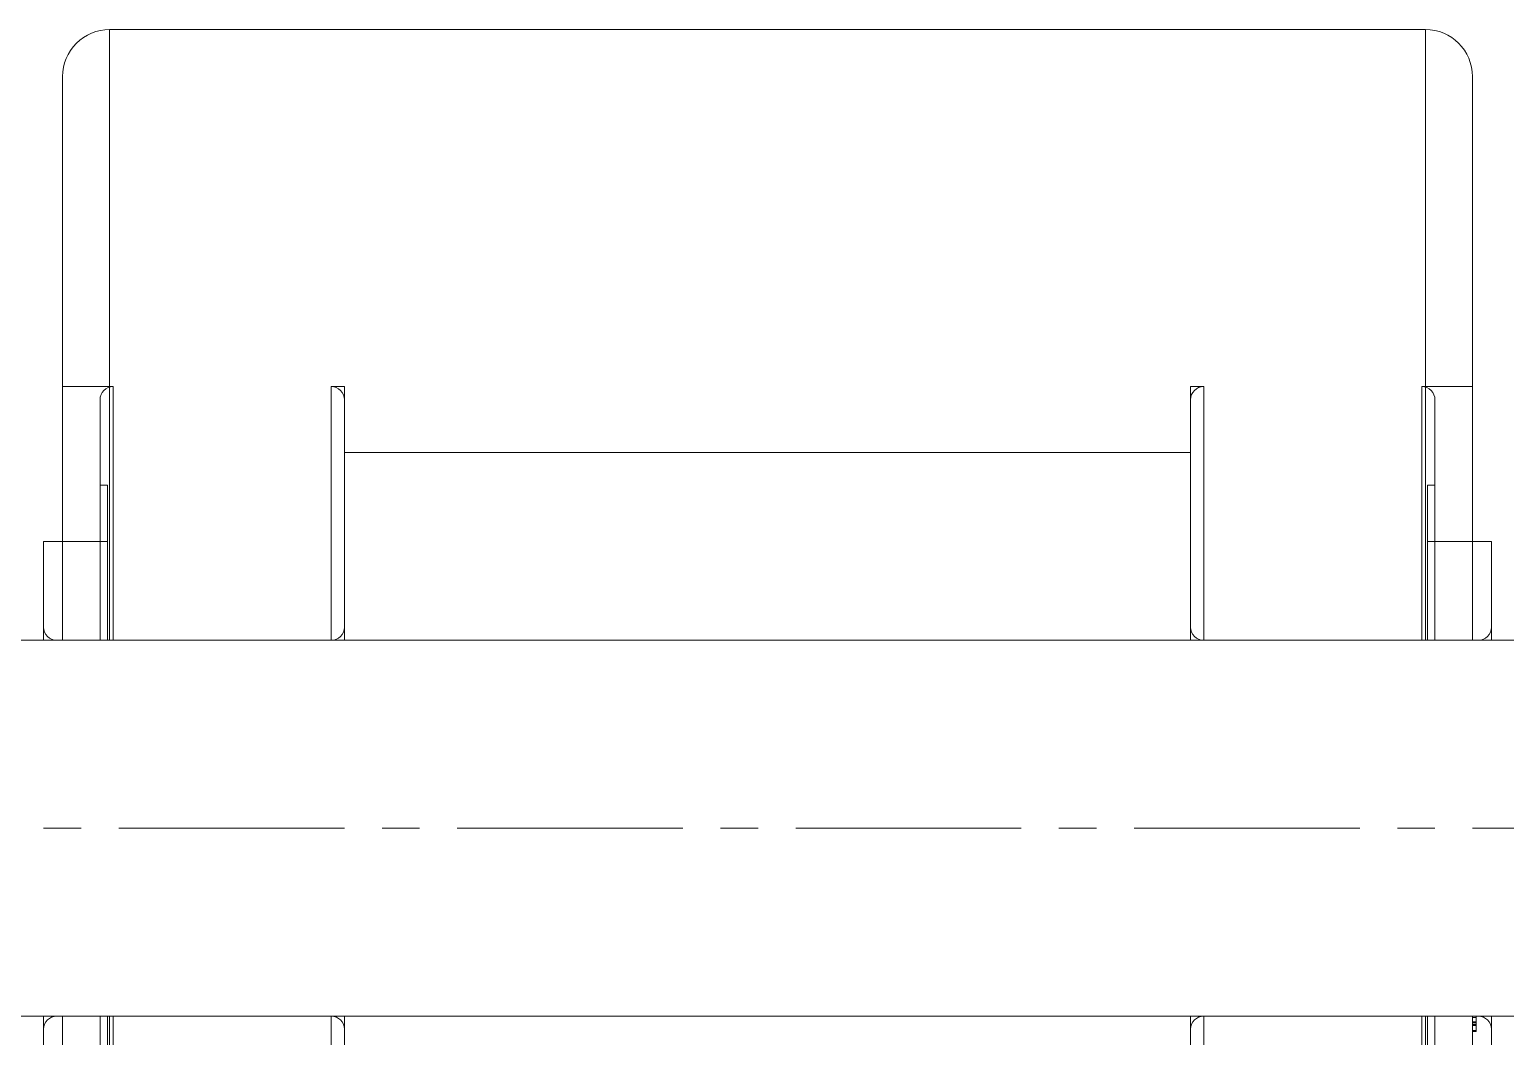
# Model space of a CAD drawing. Header units: millimetres. Extents: x -50460 to 50460, y -35640 to 35640.
# Drawn here: x -33336 to -33257.5, y 21175.9 to 21229.4 of the extents above; entities that cross this region are included whole.
import ezdxf

# ---------------------------------------------------------------- set-up
doc = ezdxf.new("R2010")
doc.units = ezdxf.units.MM
doc.set_wipeout_variables(frame=1)
doc.linetypes.add('点画线', pattern=[18, 12, -2, 2, -2])
for name, color, linetype, lineweight in [('EB0', 7, 'Continuous', 15), ('中心线层', 1, '点画线', 18), ('尺寸线层', 4, 'Continuous', 18), ('粗实线层', 7, 'Continuous', 15), ('粗实线层_1', 7, 'Continuous', 15)]:
    doc.layers.add(name, color=color, linetype=linetype, lineweight=lineweight)

# ---------------------------------------------------------------- blocks, each defined once
blk = doc.blocks.new('*X933')
at = {"layer": '中心线层'}
for p, q in [((-95.286, -178), (-121.286, -178)), ((-1.42, -178), (-27.42, -178))]:
    blk.add_line(p, q, dxfattribs=at)
blk = doc.blocks.new('*X938')
at = {"layer": '中心线层', "linetype": '点画线', "lineweight": 18}
for p, q in [((-73.6, -42.5), (-77, -42.5)), ((-76, -42.5), (-77, -42.5)), ((-77, -42.5), (-76.3, -42.5)), ((-77, -42.5), (-76.3, -42.5)), ((-73.6, -42.5), (-76, -42.5)), ((-73.3, -42.5), (-76, -42.5)), ((-73.3, -42.5), (-76, -42.5)), ((-75.99, -42.5), (-76, -42.5)), ((-75.99, -42.5), (-76, -42.5)), ((-73.49, -42.5), (-75.99, -42.5)), ((-73.49, -42.5), (-75.99, -42.5)), ((-75.99, -42.5), (-75.99, -42.5)), ((-73.3, -42.5), (-74, -42.5)), ((-73.3, -42.5), (-74, -42.5)), ((-73.6, -42.5), (-74, -42.5)), ((-73.6, -42.5), (-74, -42.5)), ((-3.51, -42.5), (-73.49, -42.5)), ((-3.51, -42.5), (-73.49, -42.5)), ((-61.7, -42.5), (-61, -42.5)), ((-61.7, -42.5), (-61, -42.5)), ((-61, -42.5), (-61.7, -42.5)), ((-61, -42.5), (-61.7, -42.5)), ((-61, -42.5), (-61.7, -42.5)), ((-61, -42.5), (-61.7, -42.5)), ((-16, -42.5), (-61, -42.5)), ((-16, -42.5), (-61, -42.5)), ((-16, -42.5), (-15.3, -42.5)), ((-16, -42.5), (-15.3, -42.5)), ((-15.3, -42.5), (-16, -42.5)), ((-15.3, -42.5), (-16, -42.5)), ((-15.3, -42.5), (-16, -42.5)), ((-15.3, -42.5), (-16, -42.5)), ((-0.7, -42.5), (-15.3, -42.5)), ((-0.7, -42.5), (-15.3, -42.5)), ((-1, -42.5), (-3.7, -42.5)), ((-1, -42.5), (-3.7, -42.5)), ((-1.01, -42.5), (-3.51, -42.5)), ((-1.01, -42.5), (-3.51, -42.5)), ((0, -42.5), (-3.4, -42.5)), ((-1, -42.5), (-3.4, -42.5)), ((0, -42.5), (-1, -42.5)), ((-0.7, -42.5), (0, -42.5)), ((-0.7, -42.5), (0, -42.5))]:
    blk.add_line(p, q, dxfattribs=at)
at = {"layer": '粗实线层'}
for p, q in [((-73.49, -42.5), (-73.49, 0)), ((-73.49, 0), (-73.49, -42.5)), ((-3.51, 0), (-73.49, 0)), ((-3.51, -42.5), (-3.51, 0)), ((-3.51, 0), (-3.51, -42.5)), ((-75.99, -2.5), (-75.99, -42.5)), ((-1.01, -42.5), (-1.01, -2.5)), ((-76, -42.5), (-76, -10.85)), ((-75.99, -10.85), (-76, -10.85)), ((-1, -10.85), (-1.01, -10.85)), ((-1, -42.5), (-1, -10.85)), ((-73.3, -19), (-76, -19)), ((-73.3, -19), (-73.3, -42.5)), ((-61.7, -42.5), (-61.7, -19)), ((-61, -19), (-61.7, -19)), ((-61, -42.5), (-61, -19)), ((-16, -42.5), (-16, -19)), ((-15.3, -19), (-16, -19)), ((-15.3, -19), (-15.3, -42.5)), ((-3.7, -42.5), (-3.7, -19)), ((-1, -19), (-3.7, -19)), ((-74, -19.7), (-74, -42.5)), ((-3, -42.5), (-3, -19.7)), ((-61, -22.5), (-61, -42.5)), ((-16, -22.5), (-61, -22.5)), ((-16, -42.5), (-16, -22.5)), ((-73.6, -24.25), (-74, -24.25)), ((-73.6, -42.5), (-73.6, -24.25)), ((-3.4, -42.5), (-3.4, -24.25)), ((-3, -24.25), (-3.4, -24.25)), ((-77, -42.5), (-77, -27.25)), ((-76, -27.25), (-77, -27.25)), ((-73.6, -27.25), (-76, -27.25)), ((-1, -27.25), (-3.4, -27.25)), ((0, -27.25), (-1, -27.25)), ((0, -42.5), (0, -27.25)), ((-76.3, -32.5), (-76.3, -42.5)), ((-61.7, -32.5), (-76.3, -32.5)), ((-61.7, -32.5), (-61.7, -42.5)), ((-15.3, -32.5), (-15.3, -42.5)), ((-0.7, -32.5), (-15.3, -32.5)), ((-0.7, -32.5), (-0.7, -42.5)), ((-77, -57.75), (-77, -42.5)), ((-76.3, -42.5), (-76.3, -52.5)), ((-61.7, -42.5), (-76.3, -42.5)), ((-61.7, -42.5), (-76.3, -42.5)), ((-76, -74.15), (-76, -42.5)), ((-75.99, -82.5), (-75.99, -42.5)), ((-74, -65.3), (-74, -42.5)), ((-73.6, -42.5), (-73.6, -60.75)), ((-73.49, -42.5), (-73.49, -85)), ((-73.49, -85), (-73.49, -42.5)), ((-73.3, -42.5), (-73.3, -66)), ((-61.7, -42.5), (-61.7, -52.5)), ((-61.7, -66), (-61.7, -42.5)), ((-61, -66), (-61, -42.5)), ((-61, -42.5), (-61, -62.5)), ((-16, -62.5), (-16, -42.5)), ((-16, -66), (-16, -42.5)), ((-15.3, -42.5), (-15.3, -52.5)), ((-15.3, -42.5), (-15.3, -66)), ((-3, -42.5), (-3.7, -42.5)), ((-3, -42.5), (-3.7, -42.5)), ((-3.7, -66), (-3.7, -42.5)), ((-3.51, -42.5), (-3.51, -85)), ((-3.51, -85), (-3.51, -42.5)), ((-3, -42.5), (-3.4, -42.5)), ((-3, -42.5), (-3.4, -42.5)), ((-3.4, -60.75), (-3.4, -42.5)), ((-3, -42.5), (-3, -65.3)), ((-1.01, -42.5), (-1.01, -82.5)), ((-1, -42.5), (-1.01, -42.5)), ((-1, -42.5), (-1.01, -42.5)), ((-0.81, -42.764), (-1.01, -42.764)), ((-0.81, -42.767), (-1.01, -42.767)), ((-0.81, -42.797), (-1.01, -42.797)), ((-0.81, -43.03), (-1.01, -43.03)), ((-0.81, -43.106), (-1.01, -43.106)), ((-0.81, -43.134), (-1.01, -43.134)), ((-0.81, -43.136), (-1.01, -43.136)), ((-0.81, -43.146), (-1.01, -43.146)), ((-0.81, -43.167), (-1.01, -43.167)), ((-1, -42.764), (-1, -42.5)), ((-1, -44.018), (-1, -42.764)), ((-0.81, -42.797), (-0.81, -42.764)), ((-0.81, -43.167), (-0.81, -42.797)), ((-0.81, -43.167), (-0.81, -43.164)), ((-0.81, -43.171), (-0.81, -43.167)), ((-0.81, -43.176), (-0.81, -43.171)), ((-0.7, -42.5), (-0.7, -52.5)), ((0, -57.75), (0, -42.5)), ((-0.81, -43.236), (-1.01, -43.236)), ((-0.81, -43.238), (-1.01, -43.238)), ((-0.81, -43.522), (-1.01, -43.522)), ((-0.81, -43.617), (-1.01, -43.617)), ((-0.81, -43.626), (-1.01, -43.626)), ((-0.81, -43.646), (-1.01, -43.646)), ((-0.81, -43.18), (-0.81, -43.176)), ((-0.81, -43.185), (-0.81, -43.18)), ((-0.81, -43.19), (-0.81, -43.185)), ((-0.81, -43.195), (-0.81, -43.19)), ((-0.81, -43.201), (-0.81, -43.195)), ((-0.81, -43.206), (-0.81, -43.201)), ((-0.81, -43.212), (-0.81, -43.206)), ((-0.81, -43.218), (-0.81, -43.212)), ((-0.81, -43.224), (-0.81, -43.218)), ((-0.81, -43.23), (-0.81, -43.224)), ((-0.81, -43.236), (-0.81, -43.23)), ((-0.81, -43.522), (-0.81, -43.236)), ((-0.81, -43.238), (-0.81, -43.238)), ((-0.81, -43.529), (-0.81, -43.522)), ((-0.81, -43.535), (-0.81, -43.529)), ((-0.81, -43.542), (-0.81, -43.535)), ((-0.81, -43.549), (-0.81, -43.542)), ((-0.81, -43.555), (-0.81, -43.549)), ((-0.81, -43.561), (-0.81, -43.555)), ((-0.81, -43.568), (-0.81, -43.561)), ((-0.81, -43.574), (-0.81, -43.568)), ((-0.81, -43.58), (-0.81, -43.574)), ((-0.81, -43.585), (-0.81, -43.58)), ((-0.81, -43.59), (-0.81, -43.585)), ((-0.81, -43.595), (-0.81, -43.59)), ((-0.81, -43.6), (-0.81, -43.595)), ((-0.81, -43.604), (-0.81, -43.6)), ((-0.81, -43.608), (-0.81, -43.604)), ((-0.81, -43.611), (-0.81, -43.608)), ((-0.81, -43.614), (-0.81, -43.611)), ((-0.81, -43.616), (-0.81, -43.614)), ((-0.81, -43.618), (-0.81, -43.616)), ((-0.81, -43.62), (-0.81, -43.618)), ((-0.81, -43.622), (-0.81, -43.62)), ((-0.81, -43.623), (-0.81, -43.622)), ((-0.81, -43.624), (-0.81, -43.623)), ((-0.81, -43.625), (-0.81, -43.624)), ((-0.81, -43.626), (-0.81, -43.625)), ((-0.81, -43.625), (-0.81, -43.625)), ((-0.81, -43.626), (-0.81, -43.626)), ((-0.81, -43.646), (-0.81, -43.626)), ((-0.81, -44.018), (-0.81, -43.646)), ((-0.81, -43.976), (-1.01, -43.976)), ((-0.81, -43.983), (-1.01, -43.983)), ((-0.81, -43.995), (-1.01, -43.995)), ((-0.81, -44.018), (-1.01, -44.018)), ((-0.81, -44.254), (-1.01, -44.254)), ((-0.81, -44.325), (-1.01, -44.325)), ((-0.81, -44.335), (-1.01, -44.335)), ((-0.81, -44.627), (-1.01, -44.627)), ((-0.81, -44.693), (-1.01, -44.693)), ((-0.81, -44.697), (-1.01, -44.697)), ((-1, -44.254), (-1, -44.018)), ((-1, -45.541), (-1, -44.254)), ((-0.81, -43.983), (-0.81, -43.983)), ((-0.81, -44.325), (-0.81, -44.254)), ((-0.81, -44.335), (-0.81, -44.325)), ((-0.81, -44.339), (-0.81, -44.335)), ((-0.81, -44.344), (-0.81, -44.339)), ((-0.81, -44.35), (-0.81, -44.344)), ((-0.81, -44.356), (-0.81, -44.35)), ((-0.81, -44.363), (-0.81, -44.356)), ((-0.81, -44.371), (-0.81, -44.363)), ((-0.81, -44.38), (-0.81, -44.371)), ((-0.81, -44.39), (-0.81, -44.38)), ((-0.81, -44.401), (-0.81, -44.39)), ((-0.81, -44.412), (-0.81, -44.401)), ((-0.81, -44.425), (-0.81, -44.412)), ((-0.81, -44.438), (-0.81, -44.425)), ((-0.81, -44.452), (-0.81, -44.438)), ((-0.81, -44.467), (-0.81, -44.452)), ((-0.81, -44.483), (-0.81, -44.467)), ((-0.81, -44.499), (-0.81, -44.483)), ((-0.81, -44.516), (-0.81, -44.499)), ((-0.81, -44.533), (-0.81, -44.516)), ((-0.81, -44.551), (-0.81, -44.533)), ((-0.81, -44.569), (-0.81, -44.551)), ((-0.81, -44.587), (-0.81, -44.569)), ((-0.81, -44.605), (-0.81, -44.587)), ((-0.81, -44.623), (-0.81, -44.605)), ((-0.81, -44.642), (-0.81, -44.623)), ((-0.81, -44.66), (-0.81, -44.642)), ((-0.81, -44.678), (-0.81, -44.66)), ((-0.81, -44.697), (-0.81, -44.678)), ((-0.81, -45.206), (-0.81, -44.697)), ((-0.81, -44.818), (-1.01, -44.818)), ((-0.81, -45.048), (-1.01, -45.048)), ((-0.81, -45.1), (-1.01, -45.1)), ((-0.81, -45.163), (-1.01, -45.163)), ((-0.81, -45.206), (-1.01, -45.206)), ((-0.81, -45.471), (-1.01, -45.471)), ((-0.81, -45.1), (-0.81, -45.1)), ((-0.81, -45.225), (-0.81, -45.206)), ((-0.81, -45.244), (-0.81, -45.225)), ((-0.81, -45.262), (-0.81, -45.244)), ((-0.81, -45.281), (-0.81, -45.262)), ((-0.81, -45.299), (-0.81, -45.281)), ((-0.81, -45.317), (-0.81, -45.299)), ((-0.81, -45.335), (-0.81, -45.317)), ((-0.81, -45.352), (-0.81, -45.335)), ((-0.81, -45.37), (-0.81, -45.352)), ((-0.81, -45.386), (-0.81, -45.37)), ((-0.81, -45.403), (-0.81, -45.386)), ((-0.81, -45.418), (-0.81, -45.403)), ((-0.81, -45.433), (-0.81, -45.418)), ((-0.81, -45.447), (-0.81, -45.433)), ((-0.81, -45.46), (-0.81, -45.447)), ((-0.81, -45.472), (-0.81, -45.46)), ((-0.81, -45.483), (-0.81, -45.472)), ((-0.81, -45.493), (-0.81, -45.483)), ((-0.81, -45.502), (-0.81, -45.493)), ((-0.81, -45.51), (-0.81, -45.502)), ((-0.81, -45.517), (-0.81, -45.51)), ((-0.81, -45.523), (-0.81, -45.517)), ((-0.81, -45.528), (-0.81, -45.523)), ((-0.81, -45.532), (-0.81, -45.528)), ((-0.81, -45.54), (-1.01, -45.54)), ((-0.81, -45.541), (-1.01, -45.541)), ((-0.81, -45.788), (-1.01, -45.788)), ((-0.81, -45.867), (-1.01, -45.867)), ((-0.81, -45.88), (-1.01, -45.88)), ((-0.81, -46.075), (-1.01, -46.075)), ((-1.01, -46.163), (-1.01, -46.163)), ((-1.01, -46.163), (-1.01, -46.163)), ((-1.01, -46.163), (-1.01, -46.163)), ((-1.01, -46.163), (-1.01, -46.164)), ((-0.993, -46.163), (-1.01, -46.163)), ((-0.81, -46.164), (-1.01, -46.164)), ((-1.01, -46.164), (-1.01, -46.164)), ((-1.01, -46.164), (-1.01, -46.164)), ((-1.01, -46.164), (-1.01, -46.184)), ((-0.81, -46.184), (-1.01, -46.184)), ((-1.01, -46.184), (-1.01, -46.188)), ((-1.01, -46.188), (-1.01, -46.199)), ((-1.01, -46.199), (-1.01, -46.218)), ((-0.81, -46.209), (-1.01, -46.209)), ((-1.01, -46.218), (-1.01, -46.241)), ((-0.81, -46.219), (-1.01, -46.219)), ((-0.81, -46.23), (-1.01, -46.23)), ((-1.01, -46.241), (-1.01, -46.265)), ((-0.81, -46.25), (-1.01, -46.25)), ((-1.01, -46.265), (-1.01, -46.289)), ((-0.81, -46.275), (-1.01, -46.275)), ((-0.81, -46.289), (-1.01, -46.289)), ((-1.01, -46.289), (-1.01, -46.664)), ((-0.81, -46.314), (-1.01, -46.314)), ((-1, -45.788), (-1, -45.541)), ((-1, -47.112), (-1, -45.788)), ((-0.977, -46.163), (-0.993, -46.163)), ((-0.96, -46.163), (-0.977, -46.163)), ((-0.943, -46.163), (-0.96, -46.163)), ((-0.927, -46.163), (-0.943, -46.163)), ((-0.91, -46.163), (-0.927, -46.163)), ((-0.893, -46.163), (-0.91, -46.163)), ((-0.877, -46.163), (-0.893, -46.163)), ((-0.86, -46.163), (-0.877, -46.163)), ((-0.843, -46.163), (-0.86, -46.163)), ((-0.827, -46.163), (-0.843, -46.163)), ((-0.81, -46.163), (-0.827, -46.163)), ((-0.81, -45.535), (-0.81, -45.532)), ((-0.81, -45.538), (-0.81, -45.535)), ((-0.81, -45.54), (-0.81, -45.538)), ((-0.81, -45.541), (-0.81, -45.54)), ((-0.81, -45.867), (-0.81, -45.788)), ((-0.81, -45.88), (-0.81, -45.867)), ((-0.81, -45.887), (-0.81, -45.88)), ((-0.81, -45.895), (-0.81, -45.887)), ((-0.81, -45.904), (-0.81, -45.895)), ((-0.81, -45.915), (-0.81, -45.904)), ((-0.81, -45.927), (-0.81, -45.915)), ((-0.81, -45.941), (-0.81, -45.927)), ((-0.81, -45.956), (-0.81, -45.941)), ((-0.81, -45.972), (-0.81, -45.956)), ((-0.81, -45.99), (-0.81, -45.972)), ((-0.81, -46.009), (-0.81, -45.99)), ((-0.81, -46.029), (-0.81, -46.009)), ((-0.81, -46.05), (-0.81, -46.029)), ((-0.81, -46.072), (-0.81, -46.05)), ((-0.81, -46.094), (-0.81, -46.072)), ((-0.81, -46.117), (-0.81, -46.094)), ((-0.81, -46.14), (-0.81, -46.117)), ((-0.81, -46.163), (-0.81, -46.14)), ((-0.81, -46.186), (-0.81, -46.163)), ((-0.81, -46.209), (-0.81, -46.186)), ((-0.81, -46.275), (-0.81, -46.209)), ((-0.81, -46.25), (-0.81, -46.25)), ((-0.81, -47.112), (-0.81, -46.275)), ((-0.81, -46.593), (-1.01, -46.593)), ((-0.81, -46.609), (-1.01, -46.609)), ((-0.81, -46.664), (-1.01, -46.664)), ((-1.01, -46.664), (-1.01, -46.679)), ((-1.01, -46.679), (-1.01, -46.693)), ((-0.81, -46.693), (-1.01, -46.693)), ((-1.01, -46.693), (-1.01, -46.703)), ((-1.01, -46.703), (-1.01, -46.709)), ((-1.01, -46.709), (-1.01, -46.712)), ((-0.81, -46.712), (-1.01, -46.712)), ((-0.81, -46.712), (-1.01, -46.712)), ((-1.01, -46.712), (-1.01, -46.712)), ((-0.81, -47.001), (-1.01, -47.001)), ((-0.81, -47.032), (-1.01, -47.032)), ((-0.993, -47.034), (-1.01, -47.034)), ((-0.81, -47.076), (-1.01, -47.076)), ((-0.977, -47.034), (-0.993, -47.034)), ((-0.96, -47.034), (-0.977, -47.034)), ((-0.943, -47.034), (-0.96, -47.034)), ((-0.927, -47.034), (-0.943, -47.034)), ((-0.91, -47.034), (-0.927, -47.034)), ((-0.893, -47.034), (-0.91, -47.034)), ((-0.877, -47.034), (-0.893, -47.034)), ((-0.86, -47.034), (-0.877, -47.034)), ((-0.843, -47.034), (-0.86, -47.034)), ((-0.827, -47.034), (-0.843, -47.034)), ((-0.81, -47.034), (-0.827, -47.034)), ((-0.81, -46.609), (-0.81, -46.609)), ((-0.81, -46.693), (-0.81, -46.693)), ((-0.81, -46.712), (-0.81, -46.712)), ((-0.81, -47.112), (-1.01, -47.112)), ((-0.81, -47.205), (-1.01, -47.205)), ((-0.81, -47.372), (-1.01, -47.372)), ((-0.81, -47.451), (-1.01, -47.451)), ((-0.81, -47.573), (-1.01, -47.573)), ((-0.81, -47.722), (-1.01, -47.722)), ((-0.81, -47.766), (-1.01, -47.766)), ((-0.81, -47.838), (-1.01, -47.838)), ((-1, -47.205), (-1, -47.112)), ((-1, -49.196), (-1, -47.205)), ((-0.81, -47.372), (-0.81, -47.205)), ((-0.81, -47.376), (-0.81, -47.372)), ((-0.81, -47.379), (-0.81, -47.376)), ((-0.81, -47.384), (-0.81, -47.379)), ((-0.81, -47.389), (-0.81, -47.384)), ((-0.81, -47.395), (-0.81, -47.389)), ((-0.81, -47.402), (-0.81, -47.395)), ((-0.81, -47.41), (-0.81, -47.402)), ((-0.81, -47.419), (-0.81, -47.41)), ((-0.81, -47.428), (-0.81, -47.419)), ((-0.81, -47.44), (-0.81, -47.428)), ((-0.81, -47.451), (-0.81, -47.44)), ((-0.81, -47.464), (-0.81, -47.451)), ((-0.81, -47.477), (-0.81, -47.464)), ((-0.81, -47.491), (-0.81, -47.477)), ((-0.81, -47.505), (-0.81, -47.491)), ((-0.81, -47.52), (-0.81, -47.505)), ((-0.81, -47.536), (-0.81, -47.52)), ((-0.81, -47.552), (-0.81, -47.536)), ((-0.81, -47.568), (-0.81, -47.552)), ((-0.81, -47.585), (-0.81, -47.568)), ((-0.81, -47.603), (-0.81, -47.585)), ((-0.81, -47.62), (-0.81, -47.603)), ((-0.81, -47.638), (-0.81, -47.62)), ((-0.81, -47.656), (-0.81, -47.638)), ((-0.81, -47.675), (-0.81, -47.656)), ((-0.81, -47.693), (-0.81, -47.675)), ((-0.81, -47.711), (-0.81, -47.693)), ((-0.81, -47.729), (-0.81, -47.711)), ((-0.81, -47.748), (-0.81, -47.729)), ((-0.81, -47.766), (-0.81, -47.748)), ((-0.81, -48.048), (-0.81, -47.766)), ((-0.81, -47.928), (-1.01, -47.928)), ((-0.81, -47.997), (-1.01, -47.997)), ((-0.81, -48.048), (-1.01, -48.048)), ((-0.81, -48.08), (-1.01, -48.08)), ((-0.993, -48.082), (-1.01, -48.082)), ((-0.81, -48.296), (-1.01, -48.296)), ((-0.81, -48.316), (-1.01, -48.316)), ((-0.81, -48.449), (-1.01, -48.449)), ((-0.81, -48.545), (-1.01, -48.545)), ((-0.81, -48.624), (-1.01, -48.624)), ((-0.81, -48.654), (-1.01, -48.654)), ((-0.977, -48.082), (-0.993, -48.082)), ((-0.96, -48.082), (-0.977, -48.082)), ((-0.943, -48.082), (-0.96, -48.082)), ((-0.927, -48.082), (-0.943, -48.082)), ((-0.91, -48.082), (-0.927, -48.082)), ((-0.893, -48.082), (-0.91, -48.082)), ((-0.877, -48.082), (-0.893, -48.082)), ((-0.86, -48.082), (-0.877, -48.082)), ((-0.843, -48.082), (-0.86, -48.082)), ((-0.827, -48.082), (-0.843, -48.082)), ((-0.81, -48.082), (-0.827, -48.082)), ((-0.81, -47.928), (-0.81, -47.928)), ((-0.81, -48.07), (-0.81, -48.048)), ((-0.81, -48.092), (-0.81, -48.07)), ((-0.81, -48.08), (-0.81, -48.08)), ((-0.81, -48.114), (-0.81, -48.092)), ((-0.81, -48.135), (-0.81, -48.114)), ((-0.81, -48.156), (-0.81, -48.135)), ((-0.81, -48.177), (-0.81, -48.156)), ((-0.81, -48.197), (-0.81, -48.177)), ((-0.81, -48.217), (-0.81, -48.197)), ((-0.81, -48.236), (-0.81, -48.217)), ((-0.81, -48.253), (-0.81, -48.236)), ((-0.81, -48.269), (-0.81, -48.253)), ((-0.81, -48.284), (-0.81, -48.269)), ((-0.81, -48.297), (-0.81, -48.284)), ((-0.81, -48.307), (-0.81, -48.297)), ((-0.81, -48.316), (-0.81, -48.307)), ((-0.81, -48.331), (-0.81, -48.316)), ((-0.81, -48.347), (-0.81, -48.331)), ((-0.81, -48.365), (-0.81, -48.347)), ((-0.81, -48.384), (-0.81, -48.365)), ((-0.81, -48.404), (-0.81, -48.384)), ((-0.81, -48.425), (-0.81, -48.404)), ((-0.81, -48.446), (-0.81, -48.425)), ((-0.81, -48.468), (-0.81, -48.446)), ((-0.81, -48.49), (-0.81, -48.468)), ((-0.81, -48.512), (-0.81, -48.49)), ((-0.81, -48.535), (-0.81, -48.512)), ((-0.81, -48.557), (-0.81, -48.535)), ((-0.81, -48.579), (-0.81, -48.557)), ((-0.81, -48.602), (-0.81, -48.579)), ((-0.81, -48.624), (-0.81, -48.602)), ((-0.81, -48.906), (-0.81, -48.624)), ((-0.81, -48.654), (-0.81, -48.654)), ((-0.81, -48.729), (-1.01, -48.729)), ((-0.81, -48.807), (-1.01, -48.807)), ((-0.993, -48.807), (-1.01, -48.807)), ((-0.81, -48.906), (-1.01, -48.906)), ((-0.81, -49.019), (-1.01, -49.019)), ((-0.81, -49.173), (-1.01, -49.173)), ((-0.81, -49.19), (-1.01, -49.19)), ((-0.993, -49.196), (-1.01, -49.196)), ((-0.81, -49.449), (-1.01, -49.449)), ((-1, -49.449), (-1, -49.196)), ((-1, -51.549), (-1, -49.449)), ((-0.977, -48.807), (-0.993, -48.807)), ((-0.977, -49.196), (-0.993, -49.196)), ((-0.96, -48.807), (-0.977, -48.807)), ((-0.96, -49.196), (-0.977, -49.196)), ((-0.943, -48.807), (-0.96, -48.807)), ((-0.943, -49.196), (-0.96, -49.196)), ((-0.927, -48.807), (-0.943, -48.807)), ((-0.927, -49.196), (-0.943, -49.196)), ((-0.91, -48.807), (-0.927, -48.807)), ((-0.91, -49.196), (-0.927, -49.196)), ((-0.893, -48.807), (-0.91, -48.807)), ((-0.893, -49.196), (-0.91, -49.196)), ((-0.877, -48.807), (-0.893, -48.807)), ((-0.877, -49.196), (-0.893, -49.196)), ((-0.86, -48.807), (-0.877, -48.807)), ((-0.86, -49.196), (-0.877, -49.196)), ((-0.843, -48.807), (-0.86, -48.807)), ((-0.843, -49.196), (-0.86, -49.196)), ((-0.827, -48.807), (-0.843, -48.807)), ((-0.827, -49.196), (-0.843, -49.196)), ((-0.81, -48.807), (-0.827, -48.807)), ((-0.81, -49.196), (-0.827, -49.196)), ((-0.81, -48.807), (-0.81, -48.807)), ((-0.81, -48.924), (-0.81, -48.906)), ((-0.81, -48.942), (-0.81, -48.924)), ((-0.81, -48.959), (-0.81, -48.942)), ((-0.81, -48.977), (-0.81, -48.959)), ((-0.81, -48.994), (-0.81, -48.977)), ((-0.81, -49.011), (-0.81, -48.994)), ((-0.81, -49.027), (-0.81, -49.011)), ((-0.81, -49.043), (-0.81, -49.027)), ((-0.81, -49.059), (-0.81, -49.043)), ((-0.81, -49.073), (-0.81, -49.059)), ((-0.81, -49.087), (-0.81, -49.073)), ((-0.81, -49.101), (-0.81, -49.087)), ((-0.81, -49.113), (-0.81, -49.101)), ((-0.81, -49.125), (-0.81, -49.113)), ((-0.81, -49.136), (-0.81, -49.125)), ((-0.81, -49.147), (-0.81, -49.136)), ((-0.81, -49.156), (-0.81, -49.147)), ((-0.81, -49.165), (-0.81, -49.156)), ((-0.81, -49.173), (-0.81, -49.165)), ((-0.81, -49.181), (-0.81, -49.173)), ((-0.81, -49.187), (-0.81, -49.181)), ((-0.81, -49.192), (-0.81, -49.187)), ((-0.81, -49.194), (-0.81, -49.192)), ((-0.81, -49.196), (-0.81, -49.194)), ((-0.81, -49.196), (-0.81, -49.196)), ((-0.81, -49.532), (-0.81, -49.449)), ((-0.81, -49.457), (-1.01, -49.457)), ((-0.81, -49.532), (-1.01, -49.532)), ((-0.81, -49.607), (-1.01, -49.607)), ((-0.81, -49.683), (-1.01, -49.683)), ((-0.993, -49.685), (-1.01, -49.685)), ((-0.81, -49.779), (-1.01, -49.779)), ((-0.81, -49.819), (-1.01, -49.819)), ((-0.81, -50.054), (-1.01, -50.054)), ((-0.81, -50.062), (-1.01, -50.062)), ((-0.993, -50.078), (-1.01, -50.078)), ((-0.81, -50.155), (-1.01, -50.155)), ((-0.977, -49.685), (-0.993, -49.685)), ((-0.977, -50.078), (-0.993, -50.078)), ((-0.96, -49.685), (-0.977, -49.685)), ((-0.96, -50.078), (-0.977, -50.078)), ((-0.943, -49.685), (-0.96, -49.685)), ((-0.943, -50.078), (-0.96, -50.078)), ((-0.927, -49.685), (-0.943, -49.685)), ((-0.927, -50.078), (-0.943, -50.078)), ((-0.91, -49.685), (-0.927, -49.685)), ((-0.91, -50.078), (-0.927, -50.078)), ((-0.893, -49.685), (-0.91, -49.685)), ((-0.893, -50.078), (-0.91, -50.078)), ((-0.877, -49.685), (-0.893, -49.685)), ((-0.877, -50.078), (-0.893, -50.078)), ((-0.86, -49.685), (-0.877, -49.685)), ((-0.86, -50.078), (-0.877, -50.078)), ((-0.843, -49.685), (-0.86, -49.685)), ((-0.843, -50.078), (-0.86, -50.078)), ((-0.827, -49.685), (-0.843, -49.685)), ((-0.827, -50.078), (-0.843, -50.078)), ((-0.81, -49.685), (-0.827, -49.685)), ((-0.81, -50.078), (-0.827, -50.078)), ((-0.81, -49.457), (-0.81, -49.457)), ((-0.81, -49.779), (-0.81, -49.532)), ((-0.81, -49.683), (-0.81, -49.683)), ((-0.81, -49.801), (-0.81, -49.779)), ((-0.81, -49.823), (-0.81, -49.801)), ((-0.81, -49.845), (-0.81, -49.823)), ((-0.81, -49.867), (-0.81, -49.845)), ((-0.81, -49.888), (-0.81, -49.867)), ((-0.81, -49.909), (-0.81, -49.888)), ((-0.81, -49.929), (-0.81, -49.909)), ((-0.81, -49.949), (-0.81, -49.929)), ((-0.81, -49.967), (-0.81, -49.949)), ((-0.81, -49.985), (-0.81, -49.967)), ((-0.81, -50.001), (-0.81, -49.985)), ((-0.81, -50.016), (-0.81, -50.001)), ((-0.81, -50.03), (-0.81, -50.016)), ((-0.81, -50.042), (-0.81, -50.03)), ((-0.81, -50.052), (-0.81, -50.042)), ((-0.81, -50.06), (-0.81, -50.052)), ((-0.81, -50.054), (-0.81, -50.054)), ((-0.81, -50.155), (-0.81, -50.054)), ((-0.81, -50.067), (-0.81, -50.06)), ((-0.81, -50.072), (-0.81, -50.067)), ((-0.81, -50.075), (-0.81, -50.072)), ((-0.81, -50.077), (-0.81, -50.075)), ((-0.81, -50.078), (-0.81, -50.077)), ((-0.81, -50.244), (-0.81, -50.155)), ((-0.81, -50.244), (-1.01, -50.244)), ((-0.81, -50.331), (-1.01, -50.331)), ((-0.81, -50.639), (-1.01, -50.639)), ((-1.01, -50.639), (-1.01, -50.648)), ((-0.81, -50.648), (-1.01, -50.648)), ((-1.01, -50.648), (-1.01, -50.657)), ((-1.01, -50.657), (-1.01, -50.671)), ((-1.01, -50.671), (-1.01, -50.691)), ((-1.01, -50.691), (-1.01, -50.717)), ((-1.01, -50.717), (-1.01, -50.744)), ((-1.01, -50.744), (-1.01, -50.772)), ((-0.81, -50.751), (-1.01, -50.751)), ((-0.81, -50.772), (-1.01, -50.772)), ((-1.01, -50.772), (-1.01, -51.085)), ((-0.81, -50.927), (-1.01, -50.927)), ((-0.81, -50.938), (-1.01, -50.938)), ((-0.81, -51.001), (-1.01, -51.001)), ((-0.81, -51.014), (-1.01, -51.014)), ((-0.81, -50.331), (-0.81, -50.244)), ((-0.81, -50.336), (-0.81, -50.331)), ((-0.81, -50.341), (-0.81, -50.336)), ((-0.81, -50.347), (-0.81, -50.341)), ((-0.81, -50.354), (-0.81, -50.347)), ((-0.81, -50.362), (-0.81, -50.354)), ((-0.81, -50.371), (-0.81, -50.362)), ((-0.81, -50.381), (-0.81, -50.371)), ((-0.81, -50.391), (-0.81, -50.381)), ((-0.81, -50.402), (-0.81, -50.391)), ((-0.81, -50.414), (-0.81, -50.402)), ((-0.81, -50.426), (-0.81, -50.414)), ((-0.81, -50.44), (-0.81, -50.426)), ((-0.81, -50.453), (-0.81, -50.44)), ((-0.81, -50.467), (-0.81, -50.453)), ((-0.81, -50.482), (-0.81, -50.467)), ((-0.81, -50.497), (-0.81, -50.482)), ((-0.81, -50.512), (-0.81, -50.497)), ((-0.81, -50.528), (-0.81, -50.512)), ((-0.81, -50.544), (-0.81, -50.528)), ((-0.81, -50.561), (-0.81, -50.544)), ((-0.81, -50.578), (-0.81, -50.561)), ((-0.81, -50.595), (-0.81, -50.578)), ((-0.81, -50.612), (-0.81, -50.595)), ((-0.81, -50.629), (-0.81, -50.612)), ((-0.81, -50.647), (-0.81, -50.629)), ((-0.81, -50.664), (-0.81, -50.647)), ((-0.81, -50.682), (-0.81, -50.664)), ((-0.81, -50.699), (-0.81, -50.682)), ((-0.81, -50.717), (-0.81, -50.699)), ((-0.81, -50.734), (-0.81, -50.717)), ((-0.81, -50.751), (-0.81, -50.734)), ((-0.81, -51.289), (-0.81, -50.751)), ((-0.81, -50.938), (-0.81, -50.938)), ((-0.81, -51.001), (-0.81, -51.001)), ((-0.81, -51.085), (-1.01, -51.085)), ((-1.01, -51.085), (-1.01, -51.091)), ((-1.01, -51.091), (-1.01, -51.098)), ((-1.01, -51.098), (-1.01, -51.104)), ((-1.01, -51.104), (-1.01, -51.111)), ((-0.81, -51.107), (-1.01, -51.107)), ((-1.01, -51.111), (-1.01, -51.117)), ((-1.01, -51.117), (-1.01, -51.122)), ((-1.01, -51.122), (-1.01, -51.128)), ((-1.01, -51.128), (-1.01, -51.133)), ((-1.01, -51.133), (-1.01, -51.138)), ((-1.01, -51.138), (-1.01, -51.142)), ((-1.01, -51.142), (-1.01, -51.146)), ((-1.01, -51.146), (-1.01, -51.15)), ((-1.01, -51.15), (-1.01, -51.153)), ((-1.01, -51.153), (-1.01, -51.156)), ((-1.01, -51.156), (-1.01, -51.159)), ((-1.01, -51.159), (-1.01, -51.161)), ((-0.81, -51.161), (-1.01, -51.161)), ((-1.01, -51.161), (-1.01, -51.163)), ((-1.01, -51.163), (-1.01, -51.163)), ((-1.01, -51.163), (-1.01, -51.164)), ((-0.993, -51.164), (-1.01, -51.164)), ((-0.81, -51.289), (-1.01, -51.289)), ((-0.81, -51.347), (-1.01, -51.347)), ((-0.81, -51.538), (-1.01, -51.538)), ((-0.993, -51.549), (-1.01, -51.549)), ((-0.993, -51.594), (-1.01, -51.594)), ((-0.81, -51.637), (-1.01, -51.637)), ((-1, -51.594), (-1, -51.549)), ((-1, -53.309), (-1, -51.594)), ((-0.977, -51.164), (-0.993, -51.164)), ((-0.977, -51.549), (-0.993, -51.549)), ((-0.977, -51.594), (-0.993, -51.594)), ((-0.96, -51.164), (-0.977, -51.164)), ((-0.96, -51.549), (-0.977, -51.549)), ((-0.96, -51.594), (-0.977, -51.594)), ((-0.943, -51.164), (-0.96, -51.164)), ((-0.943, -51.549), (-0.96, -51.549)), ((-0.943, -51.594), (-0.96, -51.594)), ((-0.927, -51.164), (-0.943, -51.164)), ((-0.927, -51.549), (-0.943, -51.549)), ((-0.927, -51.594), (-0.943, -51.594)), ((-0.91, -51.164), (-0.927, -51.164)), ((-0.91, -51.549), (-0.927, -51.549)), ((-0.91, -51.594), (-0.927, -51.594)), ((-0.893, -51.164), (-0.91, -51.164)), ((-0.893, -51.549), (-0.91, -51.549)), ((-0.893, -51.594), (-0.91, -51.594)), ((-0.877, -51.164), (-0.893, -51.164)), ((-0.877, -51.549), (-0.893, -51.549)), ((-0.877, -51.594), (-0.893, -51.594)), ((-0.86, -51.164), (-0.877, -51.164)), ((-0.86, -51.549), (-0.877, -51.549)), ((-0.86, -51.594), (-0.877, -51.594)), ((-0.843, -51.164), (-0.86, -51.164)), ((-0.843, -51.549), (-0.86, -51.549)), ((-0.843, -51.594), (-0.86, -51.594)), ((-0.827, -51.164), (-0.843, -51.164)), ((-0.827, -51.549), (-0.843, -51.549)), ((-0.827, -51.594), (-0.843, -51.594)), ((-0.81, -51.164), (-0.827, -51.164)), ((-0.81, -51.549), (-0.827, -51.549)), ((-0.81, -51.594), (-0.827, -51.594)), ((-0.81, -51.107), (-0.81, -51.107)), ((-0.81, -51.161), (-0.81, -51.161)), ((-0.81, -51.306), (-0.81, -51.289)), ((-0.81, -51.324), (-0.81, -51.306)), ((-0.81, -51.341), (-0.81, -51.324)), ((-0.81, -51.357), (-0.81, -51.341)), ((-0.81, -51.373), (-0.81, -51.357)), ((-0.81, -51.389), (-0.81, -51.373)), ((-0.81, -51.404), (-0.81, -51.389)), ((-0.81, -51.419), (-0.81, -51.404)), ((-0.81, -51.433), (-0.81, -51.419)), ((-0.81, -51.446), (-0.81, -51.433)), ((-0.81, -51.458), (-0.81, -51.446)), ((-0.81, -51.47), (-0.81, -51.458)), ((-0.81, -51.481), (-0.81, -51.47)), ((-0.81, -51.491), (-0.81, -51.481)), ((-0.81, -51.501), (-0.81, -51.491)), ((-0.81, -51.51), (-0.81, -51.501)), ((-0.81, -51.518), (-0.81, -51.51)), ((-0.81, -51.525), (-0.81, -51.518)), ((-0.81, -51.531), (-0.81, -51.525)), ((-0.81, -51.537), (-0.81, -51.531)), ((-0.81, -51.541), (-0.81, -51.537)), ((-0.81, -51.545), (-0.81, -51.541)), ((-0.81, -51.547), (-0.81, -51.545)), ((-0.81, -51.549), (-0.81, -51.547)), ((-0.81, -51.549), (-0.81, -51.549)), ((-0.81, -51.595), (-0.81, -51.594)), ((-0.81, -51.599), (-0.81, -51.595)), ((-0.81, -51.604), (-0.81, -51.599)), ((-0.81, -51.611), (-0.81, -51.604)), ((-0.81, -51.619), (-0.81, -51.611)), ((-0.81, -51.628), (-0.81, -51.619)), ((-0.81, -51.637), (-0.81, -51.628)), ((-0.81, -51.825), (-0.81, -51.637)), ((-76.3, -52.5), (-61.7, -52.5)), ((-15.3, -52.5), (-0.7, -52.5)), ((-0.81, -51.825), (-1.01, -51.825)), ((-0.81, -51.902), (-1.01, -51.902)), ((-0.993, -52.041), (-1.01, -52.041)), ((-0.81, -52.043), (-1.01, -52.043)), ((-0.81, -52.067), (-1.01, -52.067)), ((-0.81, -52.144), (-1.01, -52.144)), ((-0.81, -52.193), (-1.01, -52.193)), ((-0.81, -52.228), (-1.01, -52.228)), ((-0.81, -52.364), (-1.01, -52.364)), ((-0.81, -52.447), (-1.01, -52.447)), ((-0.81, -52.577), (-1.01, -52.577)), ((-0.977, -52.041), (-0.993, -52.041)), ((-0.96, -52.041), (-0.977, -52.041)), ((-0.943, -52.041), (-0.96, -52.041)), ((-0.927, -52.041), (-0.943, -52.041)), ((-0.91, -52.041), (-0.927, -52.041)), ((-0.893, -52.041), (-0.91, -52.041)), ((-0.877, -52.041), (-0.893, -52.041)), ((-0.86, -52.041), (-0.877, -52.041)), ((-0.843, -52.041), (-0.86, -52.041)), ((-0.827, -52.041), (-0.843, -52.041)), ((-0.81, -52.041), (-0.827, -52.041)), ((-0.81, -52.067), (-0.81, -51.825)), ((-0.81, -52.193), (-0.81, -52.067)), ((-0.81, -52.144), (-0.81, -52.144)), ((-0.81, -52.952), (-0.81, -52.193)), ((-0.81, -52.228), (-0.81, -52.228)), ((-0.81, -52.447), (-0.81, -52.447)), ((-0.81, -52.577), (-0.81, -52.577)), ((-0.81, -52.81), (-1.01, -52.81)), ((-0.81, -52.859), (-1.01, -52.859)), ((-0.993, -52.861), (-1.01, -52.861)), ((-0.81, -52.952), (-1.01, -52.952)), ((-0.81, -52.991), (-1.01, -52.991)), ((-0.81, -53.266), (-1.01, -53.266)), ((-0.993, -53.309), (-1.01, -53.309)), ((-1, -53.858), (-1, -53.309)), ((-0.977, -52.861), (-0.993, -52.861)), ((-0.977, -53.309), (-0.993, -53.309)), ((-0.96, -52.861), (-0.977, -52.861)), ((-0.96, -53.309), (-0.977, -53.309)), ((-0.943, -52.861), (-0.96, -52.861)), ((-0.943, -53.309), (-0.96, -53.309)), ((-0.927, -52.861), (-0.943, -52.861)), ((-0.927, -53.309), (-0.943, -53.309)), ((-0.91, -52.861), (-0.927, -52.861)), ((-0.91, -53.309), (-0.927, -53.309)), ((-0.893, -52.861), (-0.91, -52.861)), ((-0.893, -53.309), (-0.91, -53.309)), ((-0.877, -52.861), (-0.893, -52.861)), ((-0.877, -53.309), (-0.893, -53.309)), ((-0.86, -52.861), (-0.877, -52.861)), ((-0.86, -53.309), (-0.877, -53.309)), ((-0.843, -52.861), (-0.86, -52.861)), ((-0.843, -53.309), (-0.86, -53.309)), ((-0.827, -52.861), (-0.843, -52.861)), ((-0.827, -53.309), (-0.843, -53.309)), ((-0.81, -52.861), (-0.827, -52.861)), ((-0.81, -53.309), (-0.827, -53.309)), ((-0.81, -52.859), (-0.81, -52.859)), ((-0.81, -52.981), (-0.81, -52.952)), ((-0.81, -53.01), (-0.81, -52.981)), ((-0.81, -53.039), (-0.81, -53.01)), ((-0.81, -53.067), (-0.81, -53.039)), ((-0.81, -53.095), (-0.81, -53.067)), ((-0.81, -53.123), (-0.81, -53.095)), ((-0.81, -53.149), (-0.81, -53.123)), ((-0.81, -53.175), (-0.81, -53.149)), ((-0.81, -53.2), (-0.81, -53.175)), ((-0.81, -53.223), (-0.81, -53.2)), ((-0.81, -53.244), (-0.81, -53.223)), ((-0.81, -53.262), (-0.81, -53.244)), ((-0.81, -53.278), (-0.81, -53.262)), ((-0.81, -53.29), (-0.81, -53.278)), ((-0.81, -53.299), (-0.81, -53.29)), ((-0.81, -53.305), (-0.81, -53.299)), ((-0.81, -53.308), (-0.81, -53.305)), ((-0.81, -53.309), (-0.81, -53.308))]:
    blk.add_line(p, q, dxfattribs=at)
for centre, radius, start, end in [((-73.49, -2.5), 2.5, 90.00002, 180.00062), ((-3.51, -2.5), 2.5, 0.00002, 89.99996), ((-73.3, -19.7), 0.7, 89.99996, 179.99878), ((-61.7, -19.7), 0.7, 359.99996, 90), ((-15.3, -19.7), 0.7, 89.99996, 179.99878), ((-3.7, -19.7), 0.7, 359.99996, 90), ((-76.3, -31.8), 0.7, 180, 270), ((-61.7, -31.8), 0.7, 269.99992, 359.99745), ((-15.3, -31.8), 0.7, 180, 270), ((-0.7, -31.8), 0.7, 269.99992, 359.99745), ((-76.3, -53.2), 0.7, 89.99996, 179.99873), ((-61.7, -53.2), 0.7, 0.00004, 90), ((-15.3, -53.2), 0.7, 89.99996, 179.99873), ((-0.7, -53.2), 0.7, 0.00004, 90)]:
    blk.add_arc(centre, radius, start, end, dxfattribs=at)
blk = doc.blocks.new('*X940')
at = {"layer": 'EB0'}
for p, q in [((0, 10), (-138.5, 10)), ((0, -10), (-138.5, -10))]:
    blk.add_line(p, q, dxfattribs=at)
at = {"layer": '中心线层', "linetype": '点画线', "lineweight": 18}
blk.add_line((15.5, 0), (-143, 0), dxfattribs=at)
blk = doc.blocks.new('*X856')
at = {"layer": '粗实线层_1'}
for name, p in [('*X933', (984, -231.784)), ('*X938', (961.5, -367.284))]:
    blk.add_blockref(name, p, dxfattribs=at)
blk.add_wipeout([(835, -409.784), (835, -401.284), (835, -401.284), (836.5, -399.784), (836.5, -399.784), (881, -399.784), (881, -399.784), (893.5, -399.784), (893.5, -399.784), (975, -399.784), (975, -399.784), (975, -392.463), (975, -392.463), (986.223, -392.463), (987.5, -396.793), (987.499, -396.641), (987.494, -396.488), (987.487, -396.336), (987.477, -396.184), (987.464, -396.032), (987.448, -395.88), (987.429, -395.729), (987.407, -395.578), (987.382, -395.427), (987.355, -395.277), (987.324, -395.128), (987.291, -394.979), (987.255, -394.83), (987.216, -394.683), (987.174, -394.536), (987.129, -394.39), (987.082, -394.245), (987.032, -394.101), (986.979, -393.958), (986.924, -393.816), (986.865, -393.675), (986.804, -393.535), (986.741, -393.396), (986.674, -393.259), (986.606, -393.123), (986.534, -392.988), (986.46, -392.855), (986.383, -392.723), (986.304, -392.592), (986.223, -392.463), (987.5, -396.793), (987.5, -409.784), (987.5, -409.784), (987.5, -422.774), (986.223, -427.104), (986.304, -426.975), (986.383, -426.845), (986.46, -426.713), (986.534, -426.58), (986.606, -426.445), (986.674, -426.309), (986.741, -426.171), (986.804, -426.033), (986.865, -425.893), (986.924, -425.752), (986.979, -425.61), (987.032, -425.467), (987.082, -425.322), (987.129, -425.177), (987.174, -425.032), (987.216, -424.885), (987.255, -424.737), (987.291, -424.589), (987.324, -424.44), (987.355, -424.291), (987.382, -424.141), (987.407, -423.99), (987.429, -423.839), (987.448, -423.688), (987.464, -423.536), (987.477, -423.384), (987.487, -423.232), (987.494, -423.079), (987.499, -422.927), (987.5, -422.774), (986.223, -427.104), (975, -427.104), (975, -427.104), (975, -419.784), (975, -419.784), (893.5, -419.784), (893.5, -419.784), (881, -419.784), (881, -419.784), (836.5, -419.784), (836.5, -419.784), (835, -418.284), (835, -418.284)]).dxf.layer = '粗实线层_1'
blk.add_blockref('*X940', (975, -409.784), dxfattribs=at)
blk = doc.blocks.new('*X805')
at = {"layer": 'EB0'}
blk.add_line((-650, 407.5), (-190, 407.5), dxfattribs=at)
at = {"layer": '尺寸线层'}
blk.add_blockref('*X856', (-1515, 819.783), dxfattribs=at)

msp = doc.modelspace()

# ---------------------------------------------------------------- block references
at = {"layer": '尺寸线层'}
msp.add_blockref('*X805', (-32704.742, 20776.945), dxfattribs=at)

doc.saveas('drawing.dxf')
